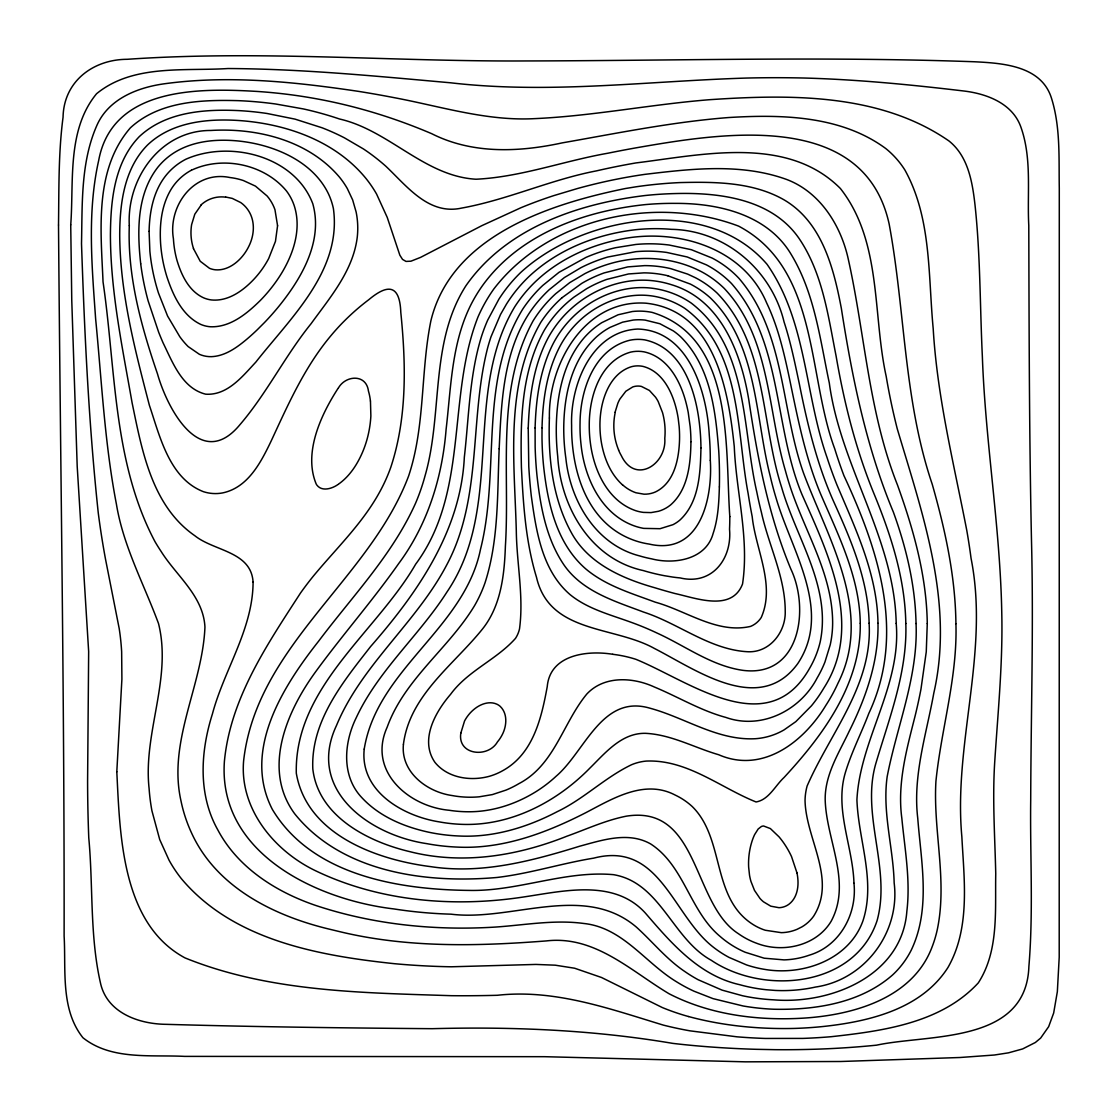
<?xml version="1.0" encoding="UTF-8"?>
<svg xmlns="http://www.w3.org/2000/svg" width="1118" height="1118" viewBox="0 0 1118 1118"><rect width="100%" height="100%" fill="white"/><g stroke="black" fill="none" stroke-linecap="round" stroke-linejoin="round"><path stroke-width="1.5" d="M615.096 412.207L617.849 403.277A40.905 40.905 0 0 1 619.889 399.056L625.828 391.258L632.676 386.982A16.113 16.113 0 0 1 635.89 386.199A15.652 15.652 0 0 1 641.439 386.437L649.404 390.448L655.511 397.156A41.687 41.687 0 0 1 658.195 401.558L662.541 412.64A72.195 72.195 0 0 1 664.791 438.382C666.719 464.543 635.15 484.723 621.301 455.599A48.451 48.451 0 0 1 619.218 451.56L618.603 450.163M338.167 388.212C320.894 414.82 303.062 453.042 316.352 484.374M338.502 387.806C345.797 375.215 366.243 373.733 368.437 391.007A57.13 57.13 0 0 1 370.421 401.013M201.016 205.237L194.798 214.195L191.611 224.648A50.659 50.659 0 0 0 193.512 248.573M561.977 297.751L581.793 283.371A132.707 132.707 0 0 1 604.041 272.946L627.841 266.881L644.625 265.623A114.162 114.162 0 0 1 670.842 268.669L687.626 274.092L695.592 277.809A96.819 96.819 0 0 1 717.197 293.154C767.381 344.861 760.729 422.911 781.65 487.406C796.128 538.233 831.61 586.88 820.179 641.984A96.735 96.735 0 0 1 809.628 668.271C767.842 742.604 689.177 681.002 635.89 659.313A122.016 122.016 0 0 0 612.762 654.309M338.502 484.15C349.752 476.226 357.425 464.222 362.735 451.742A106.112 106.112 0 0 0 366.369 441.638A103.625 103.625 0 0 0 368.143 435.014A109.843 109.843 0 0 0 370.869 415.952L370.463 400.999M337.999 484.499C332.437 488.496 321.844 492.144 316.687 484.835M191.388 170.257C222.706 155.402 264.449 164.22 286.557 191.08A51.526 51.526 0 0 1 294.006 205.041C302.195 229.246 293.042 255.421 279.835 276.02A147.758 147.758 0 0 1 274.665 283.539A155.5 155.5 0 0 1 260.41 300.365C246.952 313.585 230.322 327.56 210.31 326.763A30.759 30.759 0 0 1 200.765 324.416C182.304 315.625 173.136 295.459 167.001 277.054A149.966 149.966 0 0 1 163.619 264.407A140.952 140.952 0 0 1 162.11 256.469A144.669 144.669 0 0 1 160.629 243.878C159.371 224.97 161.341 204.887 171.613 188.509A53.007 53.007 0 0 1 191.36 170.229M612.762 654.282C587.313 650.117 550.056 654.547 547.247 686.592C541.475 718.119 533.258 753.686 502.988 770.54A62.915 62.915 0 0 1 489.712 776.199C470.93 781.44 447.857 778.254 434.986 762.42C419.446 740.13 435.279 712.054 450.568 694.348C467.827 670.688 496.518 659.774 515.51 638.35A29.068 29.068 0 0 0 519.507 628.931C523.895 596.439 516.726 563.654 516.306 531.05C514.504 461.315 504.484 385.361 540.777 322.347A122.128 122.128 0 0 1 561.977 297.751M225.668 197.02L232.278 198.403L240.733 202.568A29.124 29.124 0 0 1 248.923 211.344C255.407 221.993 254.233 235.688 248.741 246.491A50.617 50.617 0 0 1 244.045 254.205C237.491 263.037 227.164 270.668 215.676 269.829A20.711 20.711 0 0 1 209.471 268.292L200.22 261.249L193.456 248.587M688.534 1016.541C722.689 1025.751 758.27 1029.217 793.584 1028.448A391.971 391.971 0 0 0 823.114 1026.506C869.175 1021.572 921.428 1009.121 947.994 967.433C970.522 927.884 964.107 880.299 961.857 836.823C953.249 743.526 989.598 651.962 971.067 558.385A641.019 641.019 0 0 0 966.763 530.337C953.794 463.397 937.177 396.89 933.195 328.58C928.094 275.349 931.601 218.178 904.909 170.034A87.456 87.456 0 0 0 885.833 148.582C841.113 115.573 781.775 114.288 728.573 117.544C672.575 121.89 617.471 133.196 562.228 142.88C518.906 152.244 472.411 154.256 431.758 133.713C393.368 117.32 353.204 105.134 312.048 98.007A505.07 505.07 0 0 0 284.601 93.982A532.587 532.587 0 0 0 256.902 91.424C198.892 87.987 112.289 86.98 98.691 160.433C87.008 212.434 91.942 266.377 95.645 319.021C101.682 380.791 104.617 443.105 116.412 504.148C123.301 546.311 143.901 583.973 158.518 623.551C172.242 678.472 142.95 733.031 149.099 788.539A198.571 198.571 0 0 0 151.936 810.83L159.734 839.632L169.056 860.203A133.657 133.657 0 0 0 181.34 878.636C233.019 940.308 318.574 955.624 394.374 963.688A761.372 761.372 0 0 0 451.267 966.79L535.941 964.429L555.241 965.183L574.638 968.23L601.526 977.495L662.303 1007.542A231.091 231.091 0 0 0 688.534 1016.541M667.781 275.741L690.365 284.084A94.373 94.373 0 0 1 710.265 297.807C757.836 343.967 754.804 415.91 770.162 475.891A329.321 329.321 0 0 0 776.297 498.782C791.698 551.118 832.644 610.819 797.861 663.463C759.653 716.191 696.43 669.948 654.435 648.468C613.6 625.675 549.497 633.752 536.486 577.237C525.642 541.699 523.238 504.288 521.421 467.38C520.345 421.011 521.086 371.623 544.382 330.117A117.166 117.166 0 0 1 574.037 297.067L586.447 288.821A122.938 122.938 0 0 1 606.781 279.402L628.526 273.952L643.884 272.862A104.617 104.617 0 0 1 667.781 275.741M622.474 484.835C610.568 474.116 604.279 458.548 601.484 443.063A103.653 103.653 0 0 1 600.059 430.29L599.933 426.14A96.008 96.008 0 0 1 600.967 411.089C603.636 393.089 612.524 372.671 631.251 366.76A25.504 25.504 0 0 1 635.89 365.949A25.113 25.113 0 0 1 643.102 366.424C662.471 371.469 672.239 391.831 676.516 409.789A111.73 111.73 0 0 1 678.221 418.565L679.143 426.363A126.32 126.32 0 0 1 679.548 439.36C679.003 458.59 674.587 482.669 655.483 491.934A26.664 26.664 0 0 1 643.996 494.184L635.89 492.759A38.473 38.473 0 0 1 622.53 484.765M797.022 873.032L791.516 856.542A90.768 90.768 0 0 0 784.053 843.433A82.131 82.131 0 0 0 778.98 836.795L770.4 828.592L763.636 826.006A6.177 6.177 0 0 0 761.372 826.509L758.158 829.011L754.608 834.643A54.642 54.642 0 0 0 751.575 842.679L751.016 844.607A73.76 73.76 0 0 0 748.641 867.023L749.507 875.101A58.667 58.667 0 0 0 750.933 881.375L754.496 890.403L759.947 898.411A31.528 31.528 0 0 0 763.538 901.849L770.749 906.167L778.939 907.69A17.832 17.832 0 0 0 784.053 906.782A17.413 17.413 0 0 0 789.294 903.959C796.156 898.509 798.392 889.215 797.972 880.816A51.093 51.093 0 0 0 797.008 873.032M140.714 263.806C137.109 231.188 136.675 194.155 158.001 167.043A67.206 67.206 0 0 1 172.703 153.669C191.751 140.966 215.704 138.828 237.952 140.952A155.807 155.807 0 0 1 256.483 143.942C285.314 150.455 314.801 165.883 328.273 193.456A67.15 67.15 0 0 1 333.416 208.675C341.954 270.668 290.82 317.54 255.826 362.12C242.424 376.445 227.373 395.66 205.656 394.179C182.136 388.309 172.703 362.484 163.074 342.849A362.553 362.553 0 0 1 158.672 332.242L148.149 300.91A266.783 266.783 0 0 1 140.7 263.82M618.659 450.135A63.922 63.922 0 0 1 615.263 412.249M200.863 205.069A30.06 30.06 0 0 1 225.64 197.173M58.513 225.039C60.372 462.055 64.411 699.043 64.117 936.073C66.046 970.047 60.316 1009.344 82.942 1037.742C111.339 1060.381 150.65 1054.637 184.638 1056.384L544.564 1056.692L745.301 1061.834L840.652 1061.499L960.041 1057.502L994.377 1055.015L1008.478 1052.835L1022.663 1048.922L1035.352 1042.493L1040.648 1038.077L1048.656 1026.673L1053.673 1013.006L1057.349 991.652L1059.207 957.218L1059.291 188.509C1058.746 158.295 1060.633 127.2 1051.423 98.007C1041.235 65.669 1002.678 63.139 974.211 61.756C824.665 56.333 675.048 60.721 525.474 60.945C392.781 61.728 259.809 50.1 127.27 59.296C93.115 59.408 63.726 81.335 63.055 117.236C58.36 152.956 59.002 189.096 58.513 225.039M70.727 224.844L71.762 300.351L77.198 466.332L88.657 651.542L87.595 781.175A1485.459 1485.459 0 0 0 88.769 837.857C93.311 886.616 89.58 936.716 100.844 984.595C108.139 1013.285 139.359 1024.032 165.981 1024.326C254.708 1026.897 343.505 1027.973 432.261 1028.686C512.785 1026.562 593.239 1029.902 672.743 1043.373A854.431 854.431 0 0 0 699.826 1046.113A993.706 993.706 0 0 0 728.153 1048.111A1027.135 1027.135 0 0 0 756.271 1049.313L774.886 1049.676A974.239 974.239 0 0 0 821.758 1048.991A885.176 885.176 0 0 0 876.582 1045.162C928.96 1033.912 1026.198 1044.324 1028.881 966.567C1033.493 911.1 1029.957 855.284 1030.712 799.691C1030.978 713.396 1033.661 627.1 1031.495 540.805C1029.245 435.727 1029.105 330.635 1028.784 225.543C1027.023 192.981 1032.082 158.826 1021 127.396C1012.656 103.177 986.286 93.507 962.933 90.893C910.164 84.633 857.185 79.462 804.052 78.022A1216.412 1216.412 0 0 0 746.237 78.064C647.769 81.069 549.092 94.219 450.666 82.802C376.556 76.192 302.391 68.883 227.918 68.533C184.33 71.314 132.79 63.978 96.553 93.744C66.759 129.884 73.97 181.326 70.727 224.844M116.803 771.797C120.003 834.853 121.499 923.803 185.029 957.916C269.089 991.987 361.897 992.728 451.281 995.691A1276.281 1276.281 0 0 0 497.314 995.286C554.794 988.899 609.38 1008.729 663.337 1025.108A380.148 380.148 0 0 0 689.988 1030.838L737.014 1036.819A587.355 587.355 0 0 0 765.467 1038.454L802.696 1038.412A571.689 571.689 0 0 0 831.289 1036.693C882.954 1030.992 941.356 1023.04 978.306 982.876C999.087 950.761 994.992 910.29 995.747 873.773C994.908 836.935 992.393 800.055 994.643 763.217C997.801 713.452 1002.888 663.715 1001.784 613.782C1000.303 527.598 985.349 442.365 982.345 356.251C979.927 305.745 980.43 255.044 974.98 204.706C972.367 181.843 968.104 156.227 948.972 140.966C879.936 93.171 790.286 94.289 709.762 99.684C651.011 104.337 592.959 116.076 534.027 118.662C486.707 121.135 441.065 106.517 395.087 97.839A1078.646 1078.646 0 0 0 358.431 91.355C294.383 81.838 228.785 74.934 164.276 83.794C137.668 87.456 108.809 98.817 97.098 124.923C80.538 161.956 82.411 203.979 81.502 243.57C84.535 333.443 88.727 423.47 98.258 512.91A843.727 843.727 0 0 0 105.525 559.252L119.179 628.442A239.895 239.895 0 0 1 121.652 651.808L121.904 679.143L116.803 771.797M253.087 582.059C252.906 629.294 224.243 669.444 212.406 713.983C200.485 751.575 197.83 794.423 217.8 829.877C237.854 867.778 276.076 891.94 315.681 905.44C373.216 924.586 434.72 930.805 495.078 927.088C524.538 925.131 554.179 919.471 583.708 923.468C622.558 927.451 644.974 962.528 676.013 981.464A159.119 159.119 0 0 0 693.985 991.191L713.018 998.626L743.149 1005.99A239.657 239.657 0 0 0 774.005 1009.247C815.413 1010.113 860.413 1003.167 892.555 974.98A87.651 87.651 0 0 0 911.282 950.062C931.001 908.738 921.092 861.95 917.752 818.278C912.637 775.724 926.361 734.442 933.81 693.062C954.353 603.161 922.574 513.959 897.251 428.781A645.519 645.519 0 0 1 886.197 376.389C872.487 314.074 882.032 241.516 840.401 188.509C787.212 135.054 702.509 154.731 635.89 162.935A731.493 731.493 0 0 0 596.341 170.9C550.489 179.705 507.586 199.773 461.692 208.074C428.515 215.439 406.812 185.951 385.682 166.093A208.297 208.297 0 0 0 372.322 155.206A190.465 190.465 0 0 0 363.364 148.904L344.498 137.877A228.226 228.226 0 0 0 322.054 127.773L295.054 119.137L267.076 113.491A300.127 300.127 0 0 0 238.986 110.626C204.412 108.977 165.674 111.786 139.191 136.717C114.176 162.697 110.668 200.807 110.416 235.143C110.584 291.672 122.365 347.251 132.078 402.69C141.958 450.512 151.824 505.923 194.867 535.746C214.209 551.23 251.117 551.314 253.087 582.059M853.97 883.29C857.213 913.937 839.828 946.01 809.418 955.135A83.403 83.403 0 0 1 784.053 959.887L764.167 958.196L745.161 952.243A96.358 96.358 0 0 1 719.964 936.311C689.722 911.002 684.356 865.891 650.732 843.992C628.484 831.289 602.532 840.037 579.725 846.2C531.637 861.056 481.523 874.416 430.751 866.646C376.459 859.77 306.695 834.629 296.298 773.195C294.369 687.179 376.263 632.355 415.672 564.171C469.308 491.766 446.683 396.694 478.015 316.925A156.59 156.59 0 0 1 493.918 288.849C549.036 217.269 655.931 194.784 738.663 226.143C819.061 268.739 807.098 374.488 834.685 448.681A462.559 462.559 0 0 0 843.936 475.653C878.608 550.098 906.069 634.004 868.812 713.438C861.391 733.045 851.706 751.799 845.571 771.895C834.098 809.083 852.852 846.06 853.97 883.29M916.047 623.523C918.311 676.362 897.013 725.596 887.189 776.535C882.144 812.199 893.24 847.374 894.162 882.94C900.367 932.188 865.066 979.801 815.511 987.054A153.445 153.445 0 0 1 775.207 990.436L766.277 989.737A163.326 163.326 0 0 1 739.585 984.665C698.96 975.511 671.373 943.257 645.491 913.21C614.607 878.93 564.856 890.794 524.957 896.776C454.523 907.76 379.491 901.709 314.801 870.391C273.854 850.449 239.434 808.552 243.612 760.911C256.483 645.449 369.779 579.445 408.643 475.933C425.329 425.804 420.48 372.056 430.891 320.768C451.406 235.772 549.623 203.965 625.437 188.509L635.89 186.818A442.127 442.127 0 0 1 680.247 182.569C715.185 181.731 752.861 181.982 784.053 199.843C822.093 222.161 833.721 268.138 841.365 308.498C852.182 377.856 866.198 447.018 893.366 512.086C906.335 547.82 915.265 585.385 916.047 623.523M927.269 623.578L926.263 651.836L920.966 689.149A538.261 538.261 0 0 1 915.139 715.827C906.684 749.256 897.111 783.494 901.835 818.306C904.797 849.177 910.611 880.201 906.852 911.282C902.1 975.902 830.604 1004.523 773.782 999.841A194.979 194.979 0 0 1 742.478 995.733L722.088 990.129L698.205 979.759A143.775 143.775 0 0 1 684.929 971.598C666.482 959.272 652.605 941.733 636.268 927.004C583.638 882.437 511.834 921.763 451.071 914.175A456.507 456.507 0 0 1 393.815 908.92C316.687 899.794 217.828 853.327 224.397 761.386C230.322 698.526 267.076 644.695 300.476 593.071A333.416 333.416 0 0 1 313.166 576.343C335.652 549.078 361.687 524.356 379.002 493.206A168.371 168.371 0 0 0 390.797 467.282C407.231 417.559 405.988 363.979 400.803 312.439C399.741 283.441 386.968 284.447 368.647 299.806A198.487 198.487 0 0 0 363.727 303.621L360.569 306.178A236.066 236.066 0 0 0 345.252 320.069L342.36 322.976A223.083 223.083 0 0 0 330.103 336.672C304.375 367.626 288.025 404.66 271.241 440.855C260.913 462.321 248.056 487.658 222.496 492.94A38.739 38.739 0 0 1 203.462 491.696C169.321 478.476 159.874 436.411 149.365 405.247C134.915 349.599 120.073 293.112 119.71 235.227C119.78 203.56 124.14 168.664 147.45 145.074C171.837 121.778 207.752 118.354 239.867 120.59C286.781 123.986 335.638 141.175 366.075 178.6A117.236 117.236 0 0 1 376.584 194.071L387.233 217.395L399.853 255.197L402.522 259.39L406.002 261.416L410.935 261.193L420.578 257.378L481.844 225.654L520.946 207.724A457.541 457.541 0 0 1 553.857 195.594L577.503 188.509A559.154 559.154 0 0 1 613.852 179.76L621.203 178.307A520.485 520.485 0 0 1 644.848 174.366C691.707 168.734 741.276 163.018 786.653 179.467C819.298 191.779 839.939 223.879 847.751 256.805C864.927 332.689 868.393 411.759 897.419 484.835C913.504 529.429 926.612 575.854 927.269 623.578M955.918 623.676C957.567 677.047 941.314 728.531 935.934 781.175C932.985 830.59 947.561 880.215 937.345 929.337A115.629 115.629 0 0 1 932.244 946.541C913.308 997.745 854.613 1014.613 805.24 1018.023C758.968 1021.027 710.782 1015.2 669.137 993.79C630.818 970.969 594.832 935.193 546.283 940.923C477.33 946.261 407.315 948.008 339.551 931.615L330.089 929.337C274.259 916.061 216.221 887.496 191.388 832.603A145.773 145.773 0 0 1 181.004 800.977C167.532 741.262 202.54 685.641 204.943 627.086C203.336 595.978 176.602 576.105 161.174 551.537A198.012 198.012 0 0 1 155.039 541.727C112.918 462.461 115.811 368.702 103.038 281.918C100.886 230.364 94.024 169.796 130.387 127.829C159.315 101.235 201.226 99.628 238.497 100.662A387.736 387.736 0 0 1 275.755 104.016L303.383 108.935A338.461 338.461 0 0 1 339.551 119.011C389.078 130.247 424.463 176.267 476.002 179.229C520.96 177.077 563.738 160.936 607.871 153.222A1180.846 1180.846 0 0 1 635.89 147.869C720.984 133.07 863.851 109.117 889.131 223.907C905.203 310.371 903.637 399.937 932.216 484.192C945.143 529.611 955.401 576.245 955.918 623.676M905.818 623.467C907.425 671.694 889.621 717.099 876.121 762.518C860.343 814.77 891.479 868.155 877.099 920.575C855.088 987.39 763.65 995.593 711.23 960.264C672.337 938.952 660.472 882.549 613.489 874.667C564.911 870.307 518.207 891.381 469.616 890.417C398.833 889.704 312.118 875.576 272.401 809.488C242.103 750.961 282.602 686.829 318.63 641.173C352.324 596.285 392.362 554.989 415.561 503.226A205.754 205.754 0 0 0 425.036 475.863C443.077 413.45 429.578 342.625 465.885 285.803C506.105 228.002 577.978 203.616 645.128 195.524A361.254 361.254 0 0 1 674.084 193.596C719.237 192.212 772.79 198.794 799.915 239.713C822.736 274.217 828.228 316.254 836.082 355.957C844.202 403.207 855.969 449.939 874.248 494.338C891.116 535.438 905.021 578.663 905.818 623.467M149.099 231.384L149.868 251.173A194.672 194.672 0 0 0 152.523 269.704A201.645 201.645 0 0 0 158.504 293.112L167.588 316.059L179.774 336.672A77.827 77.827 0 0 0 188.145 346.566L199.395 354.308A28.411 28.411 0 0 0 211.386 356.67C225.109 356.111 236.764 347.628 246.91 339.131A230.406 230.406 0 0 0 257.126 329.894L264.491 322.529A267.733 267.733 0 0 0 278.731 306.486C301.581 278.284 323.27 241.292 312.802 203.783C294.817 155.989 229.875 139.736 185.895 159.217A61.504 61.504 0 0 0 165.632 175.847C153.334 191.471 149.519 211.945 149.099 231.384M364.216 749.102C359.744 791.292 403.025 816.098 439.108 821.856A155.584 155.584 0 0 0 463.495 824.399C511.401 825.671 556.974 801.746 589.899 768.094C605.341 752.889 621.538 732.905 645.324 733.324C671.135 734.498 694.25 747.649 718.664 754.72C762.769 773.949 803.856 741.765 825.783 705.486A168.916 168.916 0 0 0 838.025 683.14C873.689 612.329 828.214 539.155 803.632 473.333C780.63 409.076 785.479 332.675 738.984 278.382A100.145 100.145 0 0 0 712.11 258.048L691.329 249.691L669.221 245.038A152.341 152.341 0 0 0 635.89 244.451L615.655 247.693A168.888 168.888 0 0 0 585.986 257.406L559 272.331L542.719 285.481A135.544 135.544 0 0 0 522.833 308.973C478.252 381.35 500.557 470.035 480.488 549.357C464.501 628.498 377.129 669.081 364.216 749.102M403.43 744.308C400.51 772.063 426.95 791.991 452.021 795.527A98.58 98.58 0 0 0 479.189 796.813L492.353 794.591L505.993 790.105A100.62 100.62 0 0 0 518.822 783.69C554.612 765.075 562.843 722.983 586.81 694.04C604.139 675.468 632.858 677.117 654.282 686.969C678.235 696.905 700.651 710.615 725.848 717.421C761.442 730.096 800.208 710.475 817.048 678.151A115.503 115.503 0 0 0 824.944 662.038L830.227 644.82A103.876 103.876 0 0 0 832.644 623.257C832.686 573.576 804.177 530.812 789.574 484.835A326.917 326.917 0 0 1 785.339 470.468C767.353 409.398 770.372 337.468 724.24 288.402A98.594 98.594 0 0 0 700.916 271.422C673.064 257.042 639.706 254.848 609.799 263.736A143.523 143.523 0 0 0 584.896 273.63L569.733 282.63L555.688 293.727A127.033 127.033 0 0 0 533.118 320.852C495.442 389.651 510.129 471.013 505.392 546.199C504.386 574.834 501.06 605.607 482.627 628.833C453.712 664.972 409.691 695.103 403.43 744.308M542.034 427.775L541.992 437.376A325.17 325.17 0 0 0 543.6 466.234C547.652 503.268 556.485 543.669 586 569.104C605.97 585.818 631.321 593.253 655.302 602.183C686.592 610.777 717.127 634.13 750.625 626.387A22.961 22.961 0 0 0 761.232 617.513C775.626 584.938 755.628 549.651 752.204 516.698A635.709 635.709 0 0 1 748.096 493.304C736.231 430.751 742.059 350.116 684.705 308.302A82.075 82.075 0 0 0 658.544 297.206C630.342 290.428 600.128 301.245 579.431 320.824A98.468 98.468 0 0 0 560.775 344.805C546.968 370.1 542.747 399.322 542.034 427.775M700.958 447.871C700.343 472.662 699.421 502.024 679.856 520.122A36.573 36.573 0 0 1 672.98 524.677L660.039 528.702L643.73 528.381A58.374 58.374 0 0 1 635.89 526.438C601.526 515.23 584.393 478.029 581.025 444.391A155.793 155.793 0 0 1 580.046 423.023C580.256 389.958 594.245 348.69 630.189 340.151A41.156 41.156 0 0 1 644.793 339.886C682.916 348.019 696.123 391.915 699.658 425.818A224.047 224.047 0 0 1 700.958 447.871M896.203 623.425C901.541 685.935 860.008 739.11 856.919 799.817C858.345 840.051 875.939 880.705 862.998 920.687C849.317 959.496 803.269 975.902 765.131 969.46A116.454 116.454 0 0 1 746.558 964.932L729.062 957.413A108.055 108.055 0 0 1 713.228 947.086C672.645 915.684 659.997 840.834 593.742 858.135C561.292 863.417 529.792 873.605 497.077 877.462C426.251 883.723 341.87 872.627 294.649 813.722C261.738 768.974 286.907 710.964 315.891 671.415C342.583 634.814 372.587 600.701 398.651 563.612C427.593 524.705 442.309 477.26 446.11 429.298C451.001 387.848 451.504 344.386 470.217 306.15A148.051 148.051 0 0 1 482.696 285.328C519.94 233.886 584.365 210.897 645.421 204.594A298.45 298.45 0 0 1 675.356 203.378C718.483 203.155 767.591 214.628 791.167 254.401C814.715 293.321 820.039 339.383 829.318 383.069C840.47 466.458 894.456 538.345 896.203 623.425M729.816 516.6L729.761 521.827A259.753 259.753 0 0 1 729.537 529.233C732.206 558.874 711.984 585.553 680.149 577.922A153.613 153.613 0 0 1 672.463 577.028L664.539 575.728A206.089 206.089 0 0 1 643.311 570.571C590.723 559.14 560.705 507.251 557.728 456.535A240.845 240.845 0 0 1 556.289 427.23C556.806 395.297 563.192 361.184 585.119 336.672A82.369 82.369 0 0 1 601.722 322.697L618.1 314.773L632.257 311.531A63.446 63.446 0 0 1 652.018 312.369C734.805 337.356 724.911 447.591 729.816 516.6M690.952 441.666C690.575 463.704 688.227 489.558 670.493 505.015A34.099 34.099 0 0 1 658.558 511.261L651.039 512.603L643.409 512.393A42.191 42.191 0 0 1 635.89 510.744C608.234 501.381 594.259 471.391 590.57 444.307A130.373 130.373 0 0 1 589.256 425.008C589.214 396.513 600.073 360.681 630.678 352.1A33.344 33.344 0 0 1 643.996 351.835C667.893 357.019 680.694 381.448 686.186 403.305A137.011 137.011 0 0 1 688.241 412.584L690.183 426.685A172.228 172.228 0 0 1 690.952 441.666M877.979 623.327C878.776 661.339 865.821 697.981 849.037 731.577C838.696 753.392 824.693 775.026 825.196 800.083C826.398 840.331 852.056 882.312 831.135 921.302C816.238 946.024 782.614 953.361 756.732 943.299A77.268 77.268 0 0 1 738.271 933.614C692.154 903.959 699.491 804.639 626.471 816.14C605.802 820.179 586.587 829.165 566.854 836.222C517.313 855.983 462.349 865.011 409.873 851.664C368.255 841.84 318.267 816.503 312.816 768.988C310.678 721.306 342.919 682.022 370.645 646.497C417.489 592.875 460.756 530.826 464.333 457.234C468.945 416.944 469.378 375.718 481.425 336.672A167.938 167.938 0 0 1 487.714 320.083L498.866 299.233A146.891 146.891 0 0 1 520.695 272.499C582.632 215.536 706.967 194.211 767.074 264.337C806.805 321.173 804.583 394.039 827.082 457.625A424.56 424.56 0 0 0 836.921 484.835C855.675 529.163 877.309 574.191 877.979 623.327M535.103 427.956L535.145 447.102A390.685 390.685 0 0 0 536.989 475.639C540.455 506.622 546.157 538.778 564.045 565.037C582.506 591.632 614.774 601.177 643.549 612.063C679.031 623.537 709.986 649.949 748.208 651.766C770.12 652.577 785.954 631.684 785.227 611.071C785.157 576.776 768.639 545.388 761.414 512.393A437.781 437.781 0 0 1 756.788 491.962C742.072 428.124 748.557 347.181 691.245 303.076A87.148 87.148 0 0 0 674.056 293.88A88.685 88.685 0 0 0 655.302 288.682C632.956 284.992 609.771 290.987 590.709 302.866A107.356 107.356 0 0 0 564.003 326.889A105.134 105.134 0 0 0 552.502 344.959C539.798 370.631 535.941 399.615 535.103 427.956M710.307 460.323C712.739 498.251 700.203 555.898 649.181 544.075A81.362 81.362 0 0 1 639.049 541.895A82.005 82.005 0 0 1 626.122 537.003A79.63 79.63 0 0 1 609.198 526.103C587.146 507.516 576.72 478.839 573.129 450.931A181.941 181.941 0 0 1 571.619 425.553C570.11 385.081 591.52 331.152 637.819 329.041C689.093 330.704 706.856 392.208 709.245 434.776A299.065 299.065 0 0 1 710.293 460.323M869.119 623.285C872.753 685.054 830.129 732.975 807.098 786.052A58.374 58.374 0 0 0 805.044 800.264C805.659 838.877 837.2 879.181 813.527 916.341A38.264 38.264 0 0 1 801.983 926.85L797.022 929.337A42.596 42.596 0 0 1 781.342 932.664L765.257 930.246A54.027 54.027 0 0 1 751.296 923.37C711.425 896.203 724.73 838.514 692.238 806.539A67.946 67.946 0 0 0 675.216 795.08C644.541 778.966 612.93 798.49 585.944 812.618C546.227 832.938 502.681 849.359 457.374 847.095A213.538 213.538 0 0 1 426.755 843.643C369.499 835.146 306.122 790.063 336.462 725.554C361.673 664.581 416.511 622.698 446.823 564.744C482.599 497.678 469.225 419.11 487.714 347.614A184.288 184.288 0 0 1 491.054 336.672L500.543 314.451L506.426 304.166A143.37 143.37 0 0 1 528.73 276.789C557.728 249.426 596.607 234.151 635.89 229.679A190.968 190.968 0 0 1 671.401 229.33C725.275 230.252 771.574 270.081 784.053 321.9C790.65 342.094 794.87 362.959 799.3 383.698C807.434 424.616 817.23 465.521 834.587 503.631C851.678 541.517 868.323 581.081 869.119 623.285M129.297 225.696C127.41 276.523 141.189 326.26 157.498 373.901C167.616 409.719 201.114 471.712 239.951 424.672C266.797 393.326 285.132 355.762 311.083 323.689C330.187 297.304 353.204 270.64 357.271 237.072A81.474 81.474 0 0 0 356.125 212.001L352.659 199.926L347.293 188.509A86.17 86.17 0 0 0 339.537 177.231C308.568 140.435 257.266 127.676 210.841 130.471C160.559 130.191 126.655 178.405 129.297 225.696M528.227 428.11L528.772 466.234A505.797 505.797 0 0 0 531.288 495.861C536.095 530.701 541.895 570.446 570.138 594.664C587.565 608.863 609.771 614.537 630.496 622.069A290.498 290.498 0 0 1 656.937 633.012C685.32 645.869 711.188 665.727 742.715 670.325C800.502 677.913 809.558 608.527 790.943 569.258C768.457 515.412 757.529 458.156 748.948 400.733C741.332 354.168 721.543 299.876 671.75 284.797A96.246 96.246 0 0 0 650.396 280.492C634.311 279.123 618.072 282.155 603.231 288.346A113.533 113.533 0 0 0 585.399 297.765A111.702 111.702 0 0 0 548.798 336.658C533.524 364.524 529.331 396.792 528.227 428.11M860.259 623.257C861.112 683.685 823.253 735.127 784.053 777.485C775.067 785.814 768.877 799.747 756.061 801.969C720.118 787.561 687.123 759.332 646.204 761.078A49.807 49.807 0 0 0 631.74 764.642C605.131 777.29 583.945 798.937 557.281 811.64C527.137 827.418 493.331 837.731 459.023 835.998A183.925 183.925 0 0 1 430.109 832.505C404.856 827.208 379.575 816.825 361.757 797.553C341.297 775.99 343.869 742.841 356.181 717.854C378.247 670.339 419.166 635.639 447.018 591.911C504.917 506.594 462.475 393.564 514.853 306.625A139.498 139.498 0 0 1 535.913 281.219C549.427 268.46 565.331 258.454 582.352 251.061A184.708 184.708 0 0 1 614.229 240.677C671.01 226.479 742.156 244.842 766.613 302.838C778.058 326.791 784.025 352.799 789.49 378.625C797.651 417.922 805.281 457.709 821.003 494.855C838.696 535.927 859.616 577.545 860.259 623.257M277.571 225.724L275.461 241.348L268.683 258.537A96.483 96.483 0 0 1 253.073 280.129C242.299 291.295 227.681 301.581 211.4 299.945A28.621 28.621 0 0 1 203.476 297.765C188.746 290.959 181.284 274.86 176.91 260.103A100.872 100.872 0 0 1 173.43 238.833C167.77 205.712 194.252 170.006 229.987 177.538A65.878 65.878 0 0 1 243.389 180.543L255.463 186.119L267.104 195.985A43.155 43.155 0 0 1 274.958 209.681L277.571 225.724M719.377 486.903C718.888 502.569 718.147 518.542 713.102 533.524C706.059 559.531 674.517 564.744 651.682 558.86A122.197 122.197 0 0 1 639.44 555.856C595.74 544.634 570.222 500.808 565.862 458.24A209.485 209.485 0 0 1 563.738 428.166C563.975 395.381 571.494 359.591 596.732 336.672A71.831 71.831 0 0 1 610.023 327.392L622.558 322.18L633.179 320.055A55.453 55.453 0 0 1 645.142 320.097L659.913 323.745L673.357 330.928A68.408 68.408 0 0 1 680.541 336.672C710.531 366.229 715.618 410.907 718.734 450.834A443.203 443.203 0 0 1 719.377 486.903M499.173 448.793C497.231 493.569 498.963 539.631 485.03 582.799A134.09 134.09 0 0 1 474.647 605.495C448.835 648.44 404.576 678.892 387.177 727.161C367.291 771.071 408.573 806.553 449.003 810.243A126.991 126.991 0 0 0 468.442 811.766C492.507 811.892 516.167 804.052 536.458 791.348A133.811 133.811 0 0 0 556.233 776.13C585.147 751.38 601.903 694.054 649.949 708.197C685.348 717.742 717.63 740.843 755.628 738.705A66.283 66.283 0 0 0 784.053 729.9L795.834 721.627L811.458 705.793A139.023 139.023 0 0 0 823.896 687.989C863.627 626.08 828.242 553.857 801.955 494.435C773.418 425.748 782.74 341.815 731.479 283.497A99.698 99.698 0 0 0 706.394 264.854L687.207 256.972L666.817 252.458A137.682 137.682 0 0 0 635.89 251.662L607.717 257.042A155.332 155.332 0 0 0 580.787 267.761L564.422 277.53L549.287 289.646A131.365 131.365 0 0 0 530.533 311.251C503.198 351.304 501.381 401.977 499.173 448.793M549.399 418.02C548.03 456.759 552.18 497.286 570.921 531.861C587.649 563.318 621.943 578.425 654.575 587.691A608.485 608.485 0 0 0 674.853 593.49C696.221 598.172 731.773 612.077 742.534 584.015C749.437 538.415 736.189 492.395 734.274 446.683C728.433 390.657 715.101 310.538 645.883 303.188C584.798 299.093 548.211 363.657 549.399 418.02M460.826 733.115C457.304 755.237 488.049 758.353 497.454 741.905A37.844 37.844 0 0 0 502.108 734.959C506.733 726.281 507.907 713.801 500.277 706.45A13.905 13.905 0 0 0 496.923 704.214C489.67 700.86 481.215 703.809 475.206 708.407A37.257 37.257 0 0 0 467.352 716.484A38.837 38.837 0 0 0 464.529 721.054L460.826 733.115"/></g></svg>
